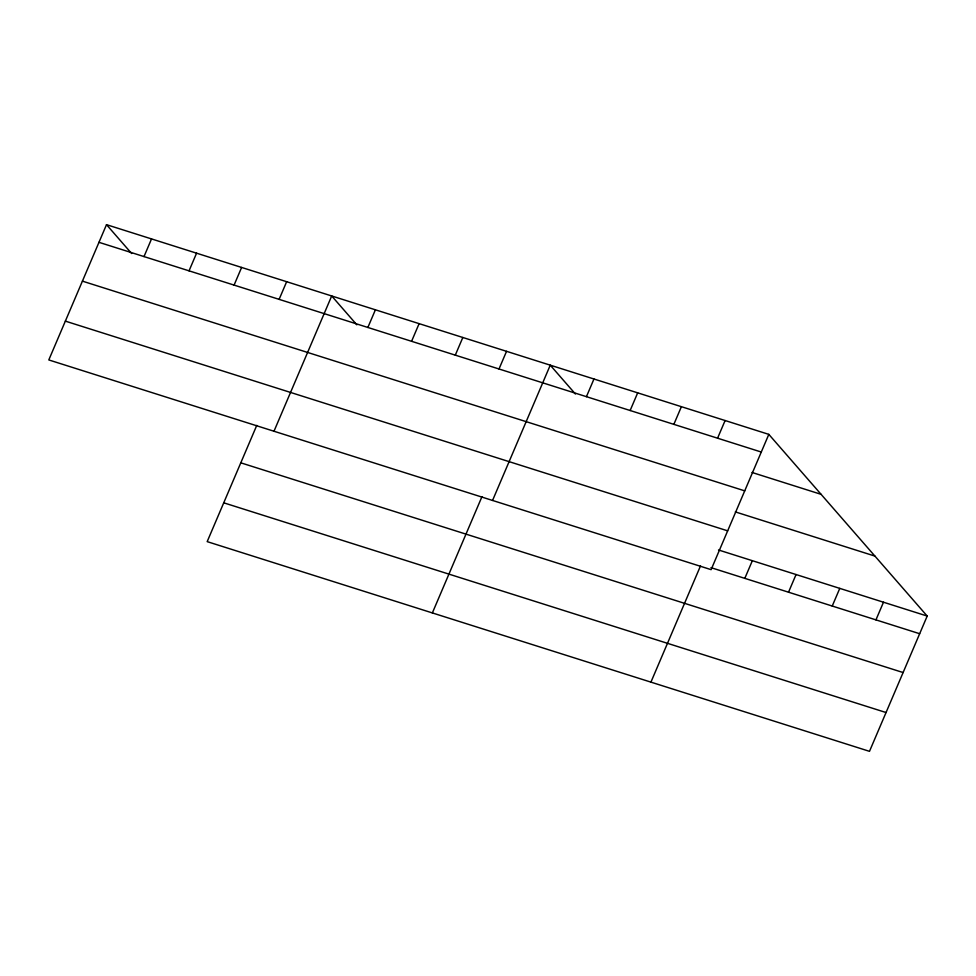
<?xml version="1.0" encoding="UTF-8"?>
<svg xmlns="http://www.w3.org/2000/svg" width="976" height="976" viewBox="0 0 976 976"><rect width="100%" height="100%" fill="white"/><g stroke="black" fill="none" stroke-linecap="round" stroke-linejoin="round"><path stroke-width="1.46" d="M106.506 224.663L48.8 359.937L711.114 569.655L768.82 434.369L106.506 224.663L131.662 253.528M144.009 256.578L151.536 238.913M189.039 270.84L196.579 253.174M234.081 285.102L241.621 267.436M279.124 299.364L286.651 281.698M256.761 425.39L207.18 541.631L869.494 751.337L927.2 616.063L768.82 434.369M273.988 431.246L331.694 295.96L356.85 324.825M367.867 327.46L375.406 309.807M411.579 341.307L419.119 323.642M455.292 355.142L462.831 337.489M499.004 368.989L506.544 351.323M432.368 612.928L481.949 496.699M492.551 500.456L550.257 365.17L575.425 394.036M586.43 396.671L593.969 379.005M630.142 410.518L637.682 392.852M673.855 424.353L681.394 406.687M717.567 438.2L725.107 420.534M650.931 682.139L700.512 565.897M744.81 578.353L752.35 560.7M788.523 592.2L796.062 574.535M832.235 606.035L839.775 588.382M875.948 619.882L883.487 602.216M98.966 242.316L761.28 452.034M751.996 472.457L821.084 494.332M82.411 281.137L744.725 490.855M735.331 511.9L874.935 556.1M65.355 321.128L727.669 530.846M718.507 549.976L927.2 616.063M710.967 567.642L919.66 633.717M240.791 462.819L903.105 672.537M223.736 502.811L886.049 712.529"/></g></svg>
